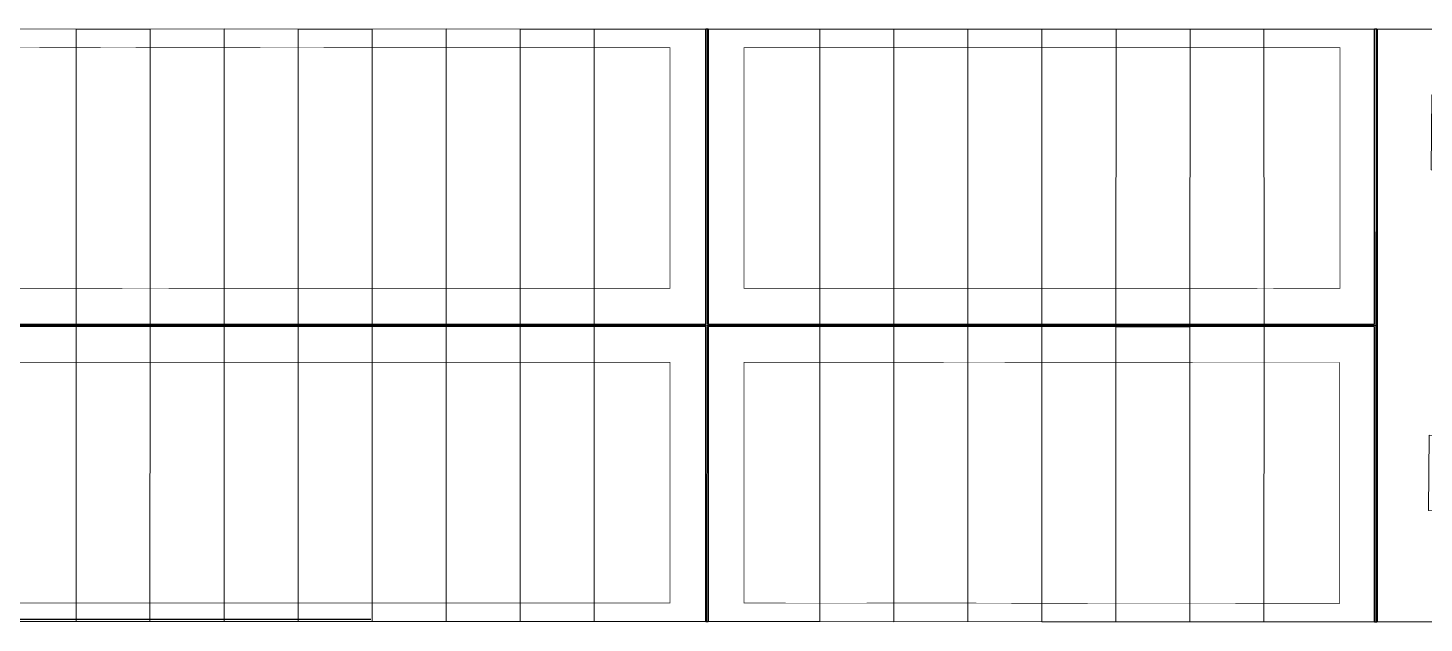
# Model space of a CAD drawing. Header units: centimetres. Extents: x -6122352 to 4157695, y -1694241 to 1947892.
# Drawn here: x 146221 to 259403, y -132599 to -84390 of the extents above; entities that cross this region are included whole.
import ezdxf

# ---------------------------------------------------------------- set-up
doc = ezdxf.new("R2010")
doc.units = ezdxf.units.CM
doc.header["$MEASUREMENT"] = 0
doc.linetypes.add('XR-AR-END-SETTING OUT PLAN$0$23261-XR-AR-SI-GF$0$HIDDEN', pattern=[0.375, 0.25, -0.125])
for name, color, linetype, lineweight, true_color in [('08-Compound Wall-2', 6, 'Continuous', 25, 0xff00ff), ('23585-XR-AR-DAMAC PLOT LIMITS$0$1-End units', 7, 'Continuous', 5, 0xf8991e), ('23585-XR-AR-DAMAC PLOT LIMITS$0$1-Open Space', 7, 'Continuous', 5, 0x90cf5a)]:
    doc.layers.add(name, color=color, linetype=linetype, lineweight=lineweight, true_color=true_color)
doc.layers.add('23585-XR-AR-BOUNDARY WALLS AND SETBACKS$0$setback', color=7, linetype='XR-AR-END-SETTING OUT PLAN$0$23261-XR-AR-SI-GF$0$HIDDEN')
doc.layers.add('@MI-REF LAYER', color=7, linetype='Continuous')
doc.layers.add('23585-XR-AR-DAMAC PLOT LIMITS$0$1-Mid units', color=41, linetype='Continuous', lineweight=5)
doc.layers.add('A-ANNO-TEXT', color=3, linetype='Continuous', lineweight=25)

# ---------------------------------------------------------------- blocks, each defined once
blk = doc.blocks.new('23585-XR-AR-BOUNDARY WALLS AND SETBACKS')
at = {"layer": '08-Compound Wall-2'}
for points in [[(496590.02, 2768988.28), (496607.64, 2768972.14), (496613.75, 2768978.81), (496617.81, 2768983.24), (496621.86, 2768987.66), (496625.91, 2768992.08), (496629.97, 2768996.51), (496634.02, 2769000.93), (496638.07, 2769005.35), (496644.12, 2769011.95), (496626.5, 2769028.1)], [(496661.89, 2768995.67), (496662.02, 2768995.82), (496644.33, 2769012.03), (496626.63, 2769028.24), (496626.5, 2769028.1)], [(496661.89, 2768995.67), (496644.27, 2769011.82), (496638.22, 2769005.22), (496634.17, 2769000.79), (496630.12, 2768996.37), (496626.06, 2768991.95), (496622.01, 2768987.52), (496617.95, 2768983.1), (496613.9, 2768978.68), (496607.79, 2768972), (496625.41, 2768955.86)], [(496545.29, 2768939.47), (496562.92, 2768923.33), (496568.96, 2768929.93), (496573.02, 2768934.35), (496577.07, 2768938.78), (496581.12, 2768943.2), (496585.18, 2768947.62), (496589.23, 2768952.05), (496593.28, 2768956.47), (496597.34, 2768960.9), (496601.39, 2768965.32), (496607.51, 2768971.99), (496589.88, 2768988.14)], [(496590.02, 2768988.28), (496589.95, 2768988.21), (496589.88, 2768988.14)], [(496625.27, 2768955.71), (496607.65, 2768971.86), (496601.54, 2768965.18), (496597.49, 2768960.76), (496593.43, 2768956.34), (496589.38, 2768951.91), (496585.32, 2768947.49), (496581.27, 2768943.06), (496577.22, 2768938.64), (496573.16, 2768934.22), (496569.11, 2768929.79), (496563.06, 2768923.19), (496580.68, 2768907.05)], [(496625.27, 2768955.71), (496625.34, 2768955.78), (496625.41, 2768955.86)], [(496586.59, 2768913.78), (496586.59, 2768913.78), (496590.64, 2768918.21), (496594.69, 2768922.63), (496598.75, 2768927.05), (496602.8, 2768931.48), (496606.78, 2768935.83)]]:
    blk.add_lwpolyline(points, dxfattribs=at)
at = {"layer": '23585-XR-AR-BOUNDARY WALLS AND SETBACKS$0$setback', "ltscale": 40, "const_width": 0.05}
for points in [[(496625.71, 2769025.02), (496621.56, 2769020.49), (496617.51, 2769016.06), (496613.45, 2769011.64), (496609.4, 2769007.22), (496605.35, 2769002.79), (496601.29, 2768998.37), (496597.24, 2768993.94), (496593.08, 2768989.41), (496607.46, 2768976.24), (496611.62, 2768980.77), (496615.67, 2768985.19), (496619.72, 2768989.62), (496623.78, 2768994.04), (496627.83, 2768998.47), (496631.88, 2769002.89), (496635.94, 2769007.31), (496640.09, 2769011.85), (496625.71, 2769025.02)], [(496658.89, 2768994.62), (496644.51, 2769007.79), (496640.36, 2769003.26), (496636.31, 2768998.84), (496632.25, 2768994.41), (496628.2, 2768989.99), (496624.15, 2768985.56), (496620.09, 2768981.14), (496616.04, 2768976.72), (496611.88, 2768972.18), (496626.26, 2768959.01), (496630.42, 2768963.54), (496634.47, 2768967.97), (496638.52, 2768972.39), (496642.58, 2768976.81), (496646.63, 2768981.24), (496650.68, 2768985.66), (496654.74, 2768990.09), (496658.89, 2768994.62)]]:
    blk.add_lwpolyline(points, dxfattribs=at)
for points in [[(496603.41, 2768971.81), (496589.03, 2768984.99), (496584.88, 2768980.45), (496580.82, 2768976.03), (496576.77, 2768971.6), (496572.72, 2768967.18), (496568.66, 2768962.76), (496564.61, 2768958.33), (496560.56, 2768953.91), (496556.5, 2768949.49), (496552.45, 2768945.06), (496548.29, 2768940.53), (496562.67, 2768927.35), (496566.83, 2768931.89), (496570.88, 2768936.31), (496574.93, 2768940.74), (496578.99, 2768945.16), (496583.04, 2768949.58), (496587.09, 2768954.01), (496591.15, 2768958.43), (496595.2, 2768962.85), (496599.25, 2768967.28)], [(496622.21, 2768954.59), (496607.83, 2768967.76), (496603.68, 2768963.22), (496599.62, 2768958.8), (496595.57, 2768954.38), (496591.52, 2768949.95), (496587.46, 2768945.53), (496583.41, 2768941.11), (496579.36, 2768936.68), (496575.3, 2768932.26), (496571.25, 2768927.83), (496567.09, 2768923.3), (496581.47, 2768910.12), (496585.63, 2768914.66), (496589.68, 2768919.08), (496593.73, 2768923.51), (496597.79, 2768927.93), (496601.84, 2768932.36), (496605.89, 2768936.78), (496609.95, 2768941.2), (496614, 2768945.63), (496618.05, 2768950.05)]]:
    blk.add_lwpolyline(points, close=True, dxfattribs=at)
blk = doc.blocks.new('A$C9d9485f6')
at = {"layer": 'A-ANNO-TEXT', "rotation": 312.4881850805905}
blk.add_blockref('23585-XR-AR-BOUNDARY WALLS AND SETBACKS', (-2377088.53, -1504219.25), dxfattribs=at)
blk = doc.blocks.new('23585-XR-AR-DAMAC PLOT LIMITS')
at = {"layer": '23585-XR-AR-DAMAC PLOT LIMITS$0$1-End units', "color": 251, "true_color": 0x636466}
for points in [[(496644.33, 2769012.03), (496638.15, 2769005.29), (496620.45, 2769021.5), (496626.63, 2769028.24)], [(496662.02, 2768995.82), (496655.84, 2768989.07), (496638.15, 2769005.29), (496644.33, 2769012.03)], [(496607.65, 2768972), (496589.95, 2768988.21), (496596.13, 2768994.96), (496613.83, 2768978.74)], [(496601.46, 2768965.25), (496583.77, 2768981.46), (496589.95, 2768988.21), (496607.65, 2768972)], [(496607.65, 2768972), (496613.83, 2768978.74), (496631.52, 2768962.53), (496625.34, 2768955.78)], [(496601.46, 2768965.25), (496607.65, 2768972), (496625.34, 2768955.78), (496619.16, 2768949.04)]]:
    blk.add_lwpolyline(points, close=True, dxfattribs=at)
at = {"layer": '23585-XR-AR-DAMAC PLOT LIMITS$0$1-Mid units', "color": 251, "true_color": 0x636466}
for points in [[(496634.09, 2769000.86), (496616.4, 2769017.08), (496620.45, 2769021.5), (496638.15, 2769005.29)], [(496630.04, 2768996.44), (496612.35, 2769012.65), (496616.4, 2769017.08), (496634.09, 2769000.86)], [(496625.99, 2768992.02), (496608.29, 2769008.23), (496612.35, 2769012.65), (496630.04, 2768996.44)], [(496621.93, 2768987.59), (496604.24, 2769003.8), (496608.29, 2769008.23), (496625.99, 2768992.02)], [(496634.09, 2769000.86), (496638.15, 2769005.29), (496655.84, 2768989.07), (496651.79, 2768984.65)], [(496617.88, 2768983.17), (496600.19, 2768999.38), (496604.24, 2769003.8), (496621.93, 2768987.59)], [(496630.04, 2768996.44), (496634.09, 2769000.86), (496651.79, 2768984.65), (496647.74, 2768980.23)], [(496613.83, 2768978.74), (496596.13, 2768994.96), (496600.19, 2768999.38), (496617.88, 2768983.17)], [(496625.99, 2768992.02), (496630.04, 2768996.44), (496647.74, 2768980.23), (496643.68, 2768975.8)], [(496621.93, 2768987.59), (496625.99, 2768992.02), (496643.68, 2768975.8), (496639.63, 2768971.38)], [(496617.88, 2768983.17), (496621.93, 2768987.59), (496639.63, 2768971.38), (496635.58, 2768966.95)], [(496613.83, 2768978.74), (496617.88, 2768983.17), (496635.58, 2768966.95), (496631.52, 2768962.53)], [(496597.41, 2768960.83), (496579.72, 2768977.04), (496583.77, 2768981.46), (496601.46, 2768965.25)], [(496593.36, 2768956.4), (496575.66, 2768972.62), (496579.72, 2768977.04), (496597.41, 2768960.83)], [(496589.3, 2768951.98), (496571.61, 2768968.19), (496575.66, 2768972.62), (496593.36, 2768956.4)], [(496585.25, 2768947.56), (496567.56, 2768963.77), (496571.61, 2768968.19), (496589.3, 2768951.98)], [(496597.41, 2768960.83), (496601.46, 2768965.25), (496619.16, 2768949.04), (496615.11, 2768944.61)], [(496581.2, 2768943.13), (496563.5, 2768959.35), (496567.56, 2768963.77), (496585.25, 2768947.56)], [(496593.36, 2768956.4), (496597.41, 2768960.83), (496615.11, 2768944.61), (496611.05, 2768940.19)], [(496577.14, 2768938.71), (496559.45, 2768954.92), (496563.5, 2768959.35), (496581.2, 2768943.13)], [(496589.3, 2768951.98), (496593.36, 2768956.4), (496611.05, 2768940.19), (496607, 2768935.77)], [(496573.09, 2768934.28), (496555.4, 2768950.5), (496559.45, 2768954.92), (496577.14, 2768938.71)], [(496585.25, 2768947.56), (496589.3, 2768951.98), (496607, 2768935.77), (496602.95, 2768931.34)], [(496569.04, 2768929.86), (496551.34, 2768946.07), (496555.4, 2768950.5), (496573.09, 2768934.28)], [(496581.2, 2768943.13), (496585.25, 2768947.56), (496602.95, 2768931.34), (496598.89, 2768926.92)], [(496577.14, 2768938.71), (496581.2, 2768943.13), (496598.89, 2768926.92), (496594.84, 2768922.49)], [(496573.09, 2768934.28), (496577.14, 2768938.71), (496594.84, 2768922.49), (496590.79, 2768918.07)], [(496590.79, 2768918.07), (496586.73, 2768913.65), (496569.04, 2768929.86), (496573.09, 2768934.28)]]:
    blk.add_lwpolyline(points, close=True, dxfattribs=at)
at = {"layer": '23585-XR-AR-DAMAC PLOT LIMITS$0$1-Open Space', "color": 251, "true_color": 0x636466}
blk.add_lwpolyline([(496662.38, 2769009.47), (496665.77, 2769006.31), (496666.02, 2769000.18), (496662.02, 2768995.82), (496644.33, 2769012.03), (496626.63, 2769028.24), (496630.83, 2769032.83), (496637.01, 2769033.08), (496637.72, 2769032.41), (496633.55, 2769027.94), (496638.01, 2769023.78), (496642.19, 2769028.25), (496643.55, 2769026.99), (496647.94, 2769022.9), (496652.33, 2769018.81), (496656.72, 2769014.73), (496657.91, 2769013.62), (496653.74, 2769009.15), (496658.2, 2769004.99)], close=True, dxfattribs=at)
blk = doc.blocks.new('A$Cf093b529')
at = {"layer": 'A-ANNO-TEXT'}
blk.add_blockref('23585-XR-AR-DAMAC PLOT LIMITS', (-495391.99, -2768603.44), dxfattribs=at)

msp = doc.modelspace()

# ---------------------------------------------------------------- linework, layer by layer
at = {"layer": '@MI-REF LAYER', "color": 30, "const_width": 210.14043}
msp.add_lwpolyline([(255572.91711, -84494.68978), (255563.57447, -132493.57237)], dxfattribs=at)

# ---------------------------------------------------------------- block references
at = {"layer": '@MI-REF LAYER', "xscale": 1000, "yscale": 1000, "zscale": 1000}
msp.add_blockref('A$C9d9485f6', (-23958.95046, 48155.57226), dxfattribs=at)
at = {"layer": '@MI-REF LAYER', "xscale": 1000, "yscale": 1000, "zscale": 1000, "rotation": 312.4882903633292}
msp.add_blockref('A$Cf093b529', (-891608.73293, 539022.72011), dxfattribs=at)

doc.saveas('drawing.dxf')
